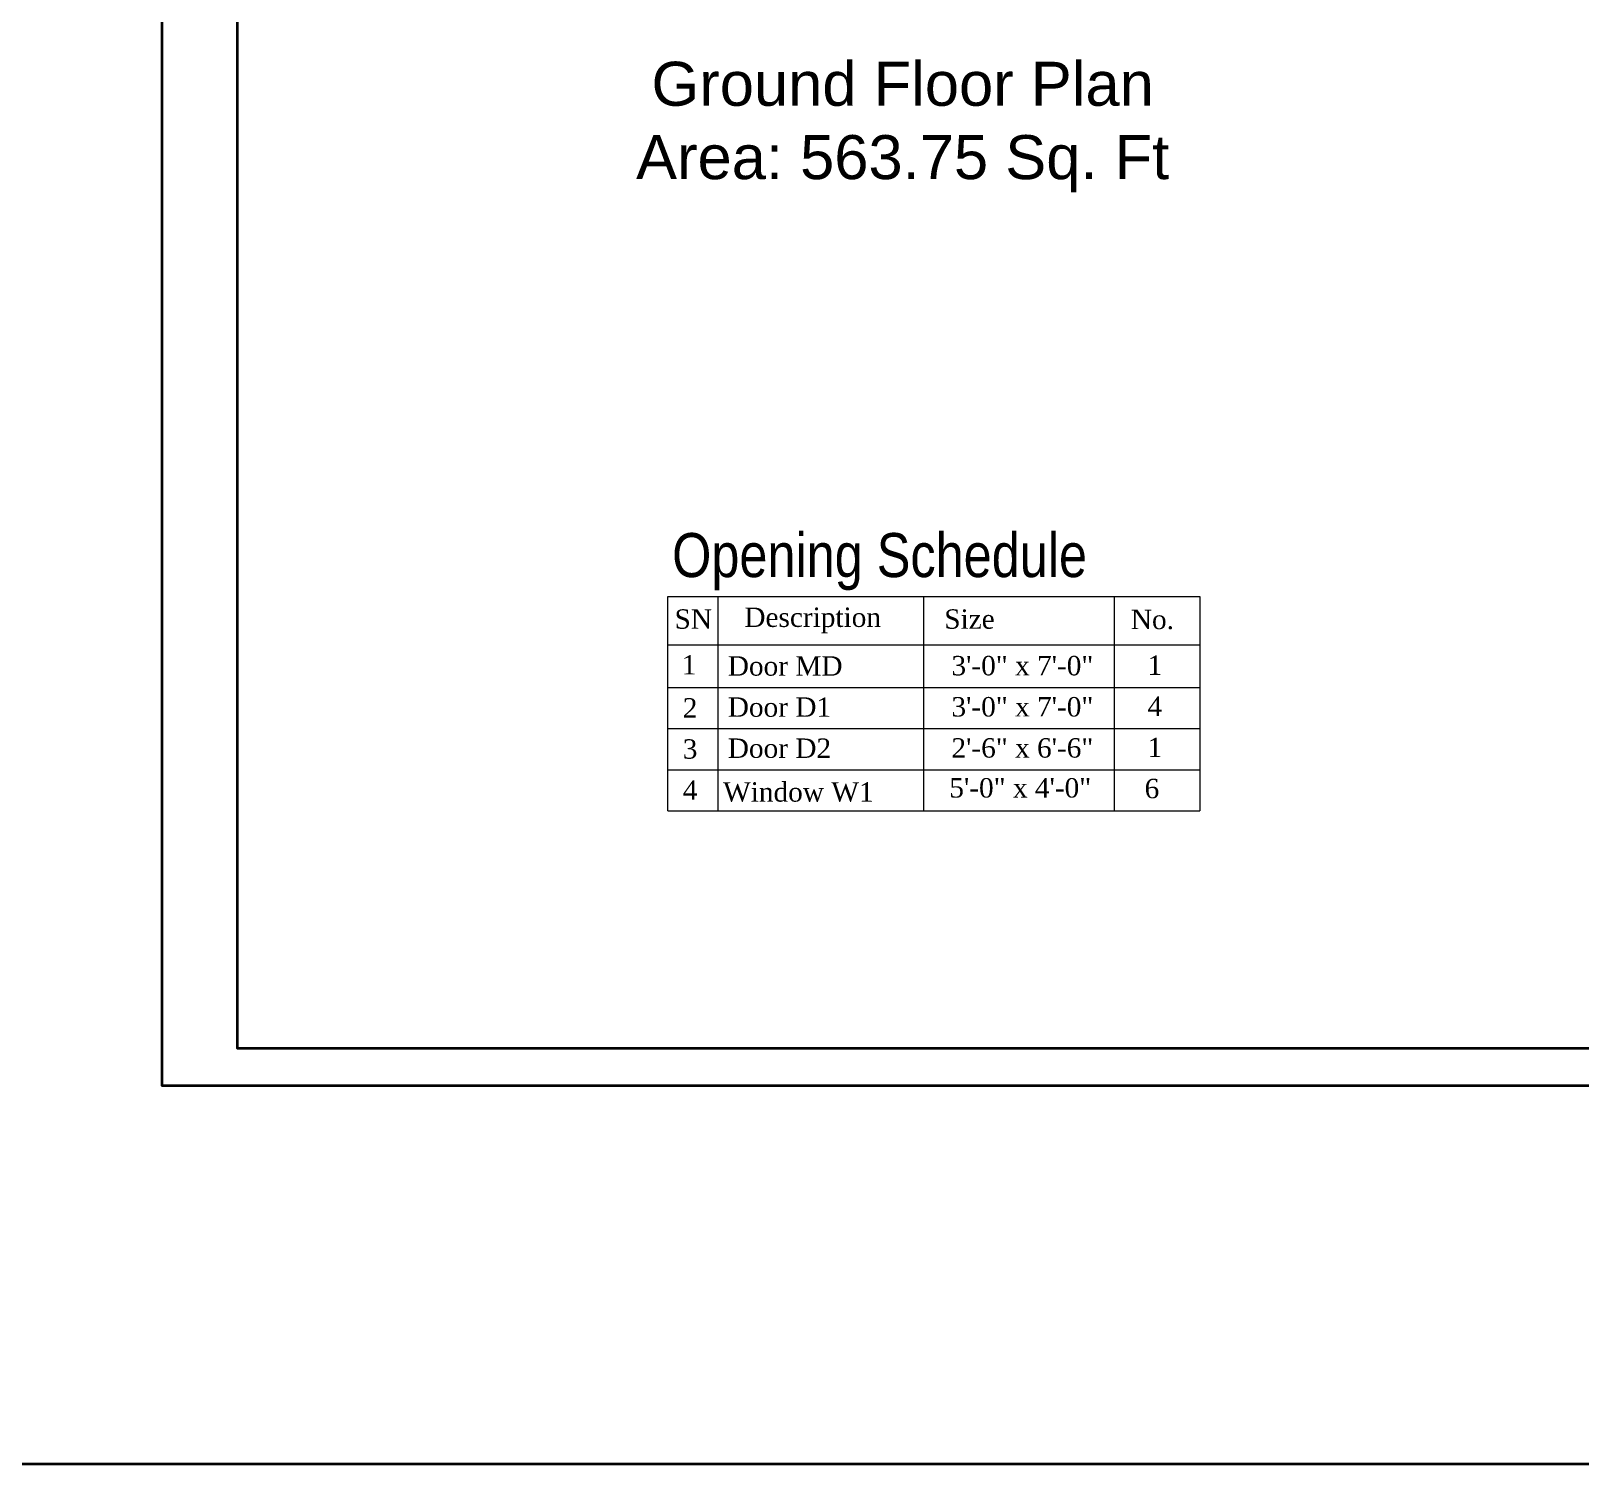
# Model space of a CAD drawing. Header units: inches. Extents: x 94889 to 364662, y -10661 to -3947.
# Drawn here: x 113645.8 to 114138.5, y -8053.1 to -7597.2 of the extents above; entities that cross this region are included whole.
import ezdxf

# ---------------------------------------------------------------- set-up
doc = ezdxf.new("R2010")
doc.units = ezdxf.units.IN
doc.header["$LTSCALE"] = 2
doc.header["$MEASUREMENT"] = 0
doc.layers.get('0').update_dxf_attribs({"linetype": 'CONTINUOUS'})
doc.layers.add('door', color=20, linetype='CONTINUOUS', lineweight=35)
doc.layers.add('steps', color=253, linetype='CONTINUOUS', lineweight=20)
doc.layers.add('Normal Wall', color=7, linetype='CONTINUOUS', lineweight=35, true_color=0xffaf89)
doc.styles.get("Standard").update_dxf_attribs({"font": 'ARIALN.TTF'})
doc.styles.add('TIMES', font='times.ttf')

msp = doc.modelspace()

# ---------------------------------------------------------------- linework, layer by layer
at = {"layer": 'door', "ltscale": 0.5}
msp.add_lwpolyline([(112119.96, -7147.5), (116295.25, -7147.5), (116295.25, -8053.1), (112119.96, -8053.1)], close=True, dxfattribs=at)
at = {"layer": 'Normal Wall'}
for points in [[(113687.59, -7182.22), (114745.59, -7182.22), (114745.59, -7932.75), (113687.59, -7932.75)], [(113687.59, -7182.22), (114745.59, -7182.22), (114745.59, -7932.75), (113687.59, -7932.75)], [(114733.68, -7194.12), (113711.4, -7194.12), (113711.4, -7920.84), (114733.68, -7920.84)], [(114733.68, -7194.12), (113711.4, -7194.12), (113711.4, -7920.84), (114733.68, -7920.84)]]:
    msp.add_lwpolyline(points, close=True, dxfattribs=at)
at = {"layer": 'steps', "color": 7, "lineweight": 5, "ltscale": 0.3}
for p, q in [((113848.39, -7777.11), (114017.61, -7777.11)), ((113848.39, -7845.3), (113848.39, -7777.11)), ((113864.34, -7777.11), (113864.34, -7845.3)), ((113929.75, -7777.11), (113929.75, -7845.3)), ((113990.3, -7777.11), (113990.3, -7845.3)), ((114017.61, -7777.11), (114017.61, -7845.3)), ((113848.39, -7792.47), (114017.61, -7792.47)), ((113848.39, -7792.47), (114017.61, -7792.47)), ((113848.39, -7806.05), (114017.61, -7806.05)), ((113848.39, -7819.13), (114017.61, -7819.13)), ((113848.39, -7832.22), (114017.61, -7832.22)), ((113848.39, -7845.3), (114017.61, -7845.3))]:
    msp.add_line(p, q, dxfattribs=at)

# ---------------------------------------------------------------- texts
at = {"color": 7, "linetype": 'ByBlock', "lineweight": 5}
msp.add_text('Opening Schedule', height=14, dxfattribs=at).set_placement((113849.75, -7770.91))
at = {"color": 7, "linetype": 'ByBlock', "lineweight": 5, "insert": (113923.07, -7627.74), "char_height": 14, "width": 235.547, "attachment_point": 5}
msp.add_mtext('{\\fArial CE|b0|i0|c238|p34;Ground Floor Plan\\PArea: \\fArial CE|b0|i0|c0|p34;563.75\\fArial CE|b0|i0|c238|p34; Sq. Ft}', dxfattribs=at)
at = {"layer": 'steps', "color": 7, "lineweight": 5, "ltscale": 0.3, "style": 'TIMES'}
for s, height, p in [('SN', 6.169, (113850.52, -7787.34)), ('Description', 6.169, (113872.72, -7786.77)), ('Size', 6.169, (113936.31, -7787.34)), ('No.', 6.169, (113995.65, -7787.46)), ('1', 6.17, (113852.83, -7801.89)), ('Door MD', 6.169, (113867.46, -7802.27)), ('3\'-0" x 7\'-0"', 6.169, (113938.6, -7802.17)), ('1', 6.17, (114000.97, -7802.01)), ('4', 6.17, (114000.97, -7815.09)), ('2', 6.17, (113853.14, -7815.6)), ('Door D1', 6.169, (113867.46, -7815.35)), ('3\'-0" x 7\'-0"', 6.169, (113938.6, -7815.26)), ('3', 6.17, (113853.14, -7828.68)), ('Door D2', 6.169, (113867.46, -7828.43)), ('2\'-6" x 6\'-6"', 6.169, (113938.6, -7828.34)), ('1', 6.17, (114000.97, -7828.17)), ('4', 6.17, (113853.14, -7841.76)), ('Window W1', 6.169, (113865.96, -7842.36)), ('5\'-0" x 4\'-0"', 6.169, (113937.92, -7841.05)), ('6', 6.17, (114000.03, -7841.26))]:
    msp.add_text(s, height=height, dxfattribs=at).set_placement(p)

doc.saveas('drawing.dxf')
